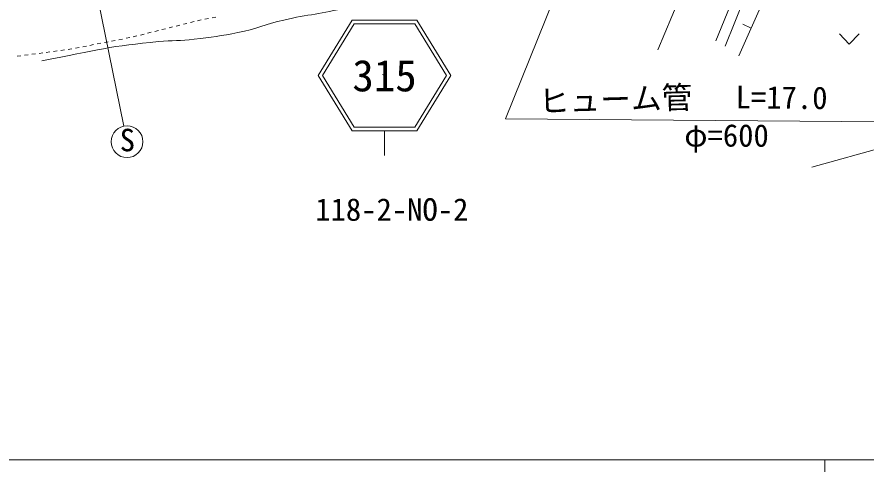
# Model space of a CAD drawing. Units: millimetres, scale not verified. Extents: x 40000 to 680000, y 20000 to 380000.
# Drawn here: x 202217 to 271434, y 204000 to 241012 of the extents above; entities that cross this region are included whole.
import ezdxf
from ezdxf.enums import TextEntityAlignment as Align

# ---------------------------------------------------------------- set-up
doc = ezdxf.new("R2010")
doc.units = ezdxf.units.MM
doc.header["$LTSCALE"] = 1000
for name, color, linetype, lineweight in [('M-BGD', 7, 'Continuous', 13), ('M-STR-HTXT', 7, 'Continuous', 13), ('M-STR-STRC', 7, 'Continuous', 13), ('前回', 7, 'Continuous', 13)]:
    doc.layers.add(name, color=color, linetype=linetype, lineweight=lineweight)
doc.styles.add('ＭＳ ゴシック', font='')
doc.styles.get('ＭＳ ゴシック').set_extended_font_data('MS Gothic')

msp = doc.modelspace()

# ---------------------------------------------------------------- linework, layer by layer
at = {"layer": 'M-BGD'}
for p, q in [((271739, 261924), (260985, 237859)), ((259115, 239076), (268321, 261436)), ((268599, 260483), (259894, 238651)), ((254389, 238330), (256108, 242450)), ((217515, 240837), (217810, 240889)), ((218106, 240941), (218401, 240993)), ((214600, 240131), (214891, 240204)), ((215182, 240277), (215473, 240350)), ((215764, 240422), (216055, 240495)), ((216346, 240568), (216637, 240641)), ((216928, 240713), (217201, 240782)), ((217201, 240782), (217220, 240785)), ((261995, 240118), (261318, 240420)), ((212272, 239549), (212563, 239622)), ((212854, 239695), (213145, 239767)), ((213436, 239840), (213727, 239913)), ((214018, 239986), (214309, 240058)), ((269199, 239642), (269971, 238812)), ((270787, 239634), (269971, 238812)), ((208747, 238822), (209041, 238879)), ((209336, 238937), (209630, 238994)), ((209924, 239052), (210219, 239109)), ((210513, 239167), (210808, 239224)), ((211102, 239281), (211397, 239339)), ((211690, 239404), (211981, 239476)), ((204605, 238135), (204903, 238174)), ((205200, 238213), (205498, 238252)), ((205795, 238292), (206092, 238331)), ((206390, 238370), (206517, 238387)), ((206517, 238387), (206686, 238420)), ((206980, 238477), (207274, 238535)), ((207569, 238592), (207863, 238650)), ((208158, 238707), (208452, 238764)), ((202226, 237821), (202523, 237860)), ((202821, 237899), (203118, 237938)), ((203416, 237978), (203713, 238017)), ((204010, 238056), (204308, 238095)), ((266943, 228806), (280575, 232572))]:
    msp.add_line(p, q, dxfattribs=at)
msp.add_open_spline([(204249, 237453), (208724, 238322), (210001, 238680), (213746, 239008), (214879, 239108), (215522, 239079), (216652, 239213), (218049, 239379), (218835, 239467), (220213, 239745), (221693, 240043), (222470, 240422), (223938, 240769), (225907, 241234), (227070, 241235), (229014, 241792), (231089, 242387), (232223, 242871), (234131, 243880), (236433, 245096), (237594, 246007), (239739, 247482), (241291, 248549), (242214, 249099), (243587, 250388), (244050, 250823), (244291, 251094), (244652, 251617), (245188, 252394), (245360, 252908), (245798, 253745), (247140, 256313), (247483, 257232), (248903, 260481)], degree=3, knots=[0, 0, 0, 0, 1, 1, 1, 2, 2, 2, 3, 3, 3, 4, 4, 4, 5, 5, 5, 6, 6, 6, 7, 7, 7, 8, 8, 8, 9, 9, 9, 10, 10, 10, 11, 11, 11, 11], dxfattribs=at)
at = {"layer": 'M-STR-HTXT'}
for p, q in [((254640, 263996), (241991, 232742)), ((241991, 232742), (272815, 232497))]:
    msp.add_line(p, q, dxfattribs=at)
at = {"layer": 'M-STR-STRC'}
for p, q in [((206580, 253493), (210904, 232121)), ((229510, 240748), (226746, 236248)), ((229678, 240448), (227098, 236248)), ((229510, 240748), (234782, 240748)), ((229678, 240448), (234614, 240448)), ((237194, 236248), (234614, 240448)), ((237546, 236248), (234782, 240748)), ((226746, 236248), (229510, 231748)), ((227098, 236248), (229678, 232048)), ((231993, 236324), (232146, 236248)), ((234614, 232048), (237194, 236248)), ((234782, 231748), (237546, 236248)), ((229678, 232048), (234614, 232048)), ((229510, 231748), (234782, 231748)), ((232146, 231748), (232146, 229748))]:
    msp.add_line(p, q, dxfattribs=at)
msp.add_circle((211184, 230863), 1289, dxfattribs=at)
at = {"layer": '前回'}
for p, q in [((40000, 205000), (579000, 205000)), ((268000, 205000), (268000, 204000))]:
    msp.add_line(p, q, dxfattribs=at)

# ---------------------------------------------------------------- texts
at = {"layer": 'M-STR-HTXT', "style": 'ＭＳ ゴシック'}
for s, rotation, p in [('ヒューム管', 1.615, (244753, 232687)), ('L=17.0', 359.444, (260725, 233040)), ('φ=600', 359.805, (256550, 229929))]:
    msp.add_text(s, height=1833, rotation=rotation, dxfattribs=at).set_placement(p, align=Align.BOTTOM_LEFT)
at = {"layer": 'M-STR-STRC', "style": 'ＭＳ ゴシック'}
msp.add_text('315', height=2566, dxfattribs=at).set_placement((232146, 236248), align=Align.MIDDLE_CENTER)
for s, p in [('S', (210579, 229537)), ('118-2-NO-2', (226504, 223886))]:
    msp.add_text(s, height=1833, dxfattribs=at).set_placement(p, align=Align.BOTTOM_LEFT)

doc.saveas('drawing.dxf')
